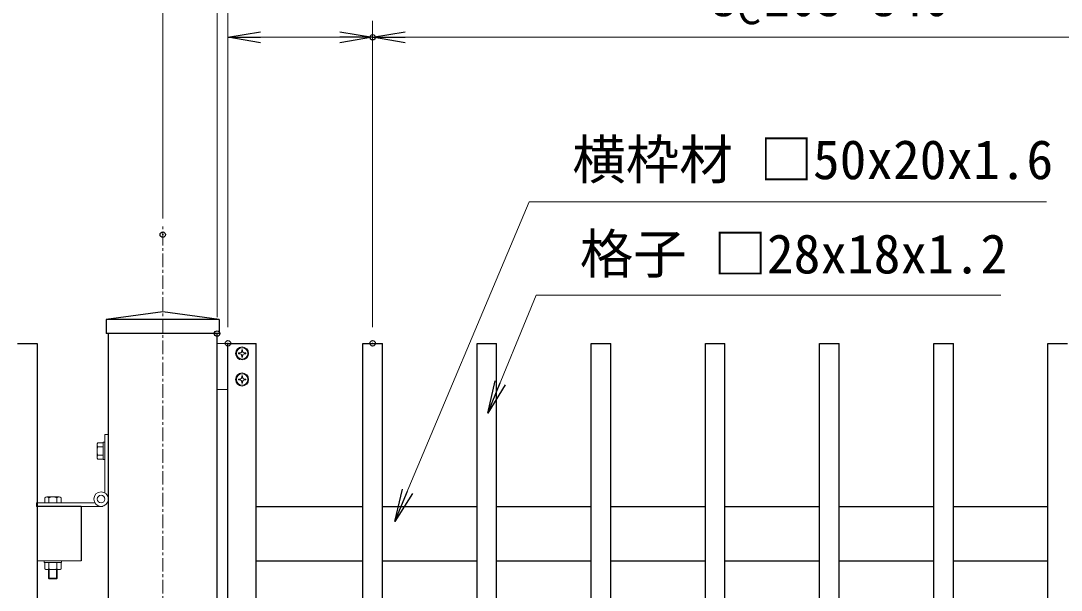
# Model space of a CAD drawing. Units: millimetres, scale not verified. Extents: x -3151 to 3149, y -2225 to 2230.
# Drawn here: x -1352 to -396, y 194 to 718 of the extents above; entities that cross this region are included whole.
import ezdxf
from ezdxf.enums import TextEntityAlignment as Align

# ---------------------------------------------------------------- set-up
doc = ezdxf.new("R2010")
doc.units = ezdxf.units.MM
doc.header["$LTSCALE"] = 10
doc.header["$PDMODE"] = 32
doc.header["$PDSIZE"] = 5
doc.linetypes.add('USER2', pattern=[2, 1.25, -0.25, 0.25, -0.25])
for name, color, linetype, lineweight in [('0-1_D-STR-DIM', 7, 'Continuous', 13), ('0-2_0', 7, 'Continuous', 25), ('0-3_DEFPOINTS', 8, 'Continuous', 25), ('0-4_D-BMK', 2, 'USER2', 13), ('0-5_D-STR1', 1, 'Continuous', 25), ('0-6_D-STR3', 3, 'Continuous', 13), ('0-A_D-STR-TXT', 7, 'Continuous', 13)]:
    doc.layers.add(name, color=color, linetype=linetype, lineweight=lineweight)
doc.styles.add('ＭＳ ゴシック', font='')
doc.styles.get('ＭＳ ゴシック').set_extended_font_data('MS Gothic')

# ---------------------------------------------------------------- blocks, each defined once
blk = doc.blocks.new('_OPEN')
at = {"layer": '0-2_0'}
blk.add_line((0, 0), (-10, 0), dxfattribs=at)
blk.add_lwpolyline([(-10, 1.667), (0, 0), (-10, -1.667)], dxfattribs=at)

msp = doc.modelspace()

# ---------------------------------------------------------------- linework, layer by layer
at = {"layer": '0-1_D-STR-DIM'}
for p, q in [((-1221.74, 536.05), (-1221.74, 897.64)), ((-1171.74, 445.05), (-1171.74, 807.64)), ((-1161.73, 436.05), (-1161.73, 807.64)), ((-1161.73, 436.05), (-1161.73, 807.64)), ((-1161.73, 436.05), (-1161.73, 717.64)), ((-1028.73, 436.05), (-1028.73, 717.64)), ((-1028.73, 436.05), (-1028.73, 717.64)), ((-1131.73, 702.64), (-1058.73, 702.64)), ((-998.73, 702.64), (-218.73, 702.64))]:
    msp.add_line(p, q, dxfattribs=at)
at = {"layer": '0-3_DEFPOINTS'}
for p in [(-1028.73, 702.64), (-1221.74, 521.05), (-1171.74, 430.05), (-1161.73, 421.05), (-1161.73, 421.05), (-1028.73, 421.05)]:
    msp.add_point(p, dxfattribs=at)
at = {"layer": '0-4_D-BMK'}
msp.add_line((-1221.74, -1528.95), (-1221.74, 530.05), dxfattribs=at)
at = {"layer": '0-5_D-STR1'}
for p, q in [((-1169.74, 443.05), (-1221.74, 450.05)), ((-1169.74, 443.05), (-1273.74, 443.05)), ((-1169.74, 443.05), (-1169.74, 430.05)), ((-1355.24, 421.05), (-1337.24, 421.05)), ((-1337.24, 421.05), (-1337.24, -978.95)), ((-1169.74, 430.05), (-1273.74, 430.05)), ((-1271.74, -1478.95), (-1271.74, 430.05)), ((-1171.74, -1478.95), (-1171.74, 430.05)), ((-1161.73, -978.95), (-1161.73, 421.05)), ((-1161.73, 421.05), (-1135.73, 421.05)), ((-1135.73, -309.06), (-1135.73, 421.05)), ((-1037.73, 421.05), (-1019.73, 421.05)), ((-1037.73, -310.52), (-1037.73, 421.05)), ((-1019.73, -310.52), (-1019.73, 421.05)), ((-914.73, -978.95), (-914.73, 421.05)), ((-809.73, -978.95), (-809.73, 421.05)), ((-704.73, -978.95), (-704.73, 421.05)), ((-599.73, -978.95), (-599.73, 421.05)), ((-494.73, -978.95), (-494.73, 421.05)), ((-1296.74, 271.05), (-1337.24, 271.05)), ((-1296.74, 271.05), (-1296.74, 221.05)), ((-1135.73, 271.05), (-1037.73, 271.05)), ((-1019.73, 271.05), (-932.73, 271.05)), ((-914.73, 271.05), (-827.73, 271.05)), ((-809.73, 271.05), (-722.73, 271.05)), ((-704.73, 271.05), (-617.73, 271.05)), ((-599.73, 271.05), (-512.73, 271.05)), ((-494.73, 271.05), (-407.73, 271.05)), ((-1135.73, 221.05), (-1037.73, 221.05)), ((-1019.73, 221.05), (-932.73, 221.05)), ((-914.73, 221.05), (-827.73, 221.05)), ((-809.73, 221.05), (-722.73, 221.05)), ((-704.73, 221.05), (-617.73, 221.05)), ((-599.73, 221.05), (-512.73, 221.05)), ((-494.73, 221.05), (-407.73, 221.05))]:
    msp.add_line(p, q, dxfattribs=at)
for points in [[(-1221.74, 450.05), (-1273.74, 443.05), (-1273.74, 430.05)], [(-932.73, -978.95), (-932.73, 421.05), (-914.73, 421.05)], [(-827.73, -978.95), (-827.73, 421.05), (-809.73, 421.05)], [(-722.73, -978.95), (-722.73, 421.05), (-704.73, 421.05)], [(-617.73, -978.95), (-617.73, 421.05), (-599.73, 421.05)], [(-512.73, -978.95), (-512.73, 421.05), (-494.73, 421.05)], [(-407.73, -978.95), (-407.73, 421.05), (-389.73, 421.05)]]:
    msp.add_lwpolyline(points, dxfattribs=at)
at = {"layer": '0-6_D-STR3'}
for p, q in [((-1161.73, 421.05), (-1171.74, 421.05)), ((-1150.56, 412.19), (-1152.08, 412.17)), ((-1152.08, 412.17), (-1152.08, 411.44)), ((-1150.56, 411.41), (-1152.08, 411.44)), ((-1149.64, 412.67), (-1150.56, 412.19)), ((-1149.64, 410.94), (-1150.56, 411.41)), ((-1149.62, 412.68), (-1149.13, 413.61)), ((-1149.13, 415.15), (-1148.37, 415.15)), ((-1149.1, 415.15), (-1149.13, 413.61)), ((-1148.37, 415.15), (-1148.34, 413.61)), ((-1147.85, 412.68), (-1148.34, 413.61)), ((-1147.83, 412.67), (-1146.91, 412.19)), ((-1147.83, 410.94), (-1146.91, 411.41)), ((-1146.91, 412.19), (-1145.38, 412.17)), ((-1146.91, 411.41), (-1145.38, 411.44)), ((-1145.38, 412.17), (-1145.38, 411.44)), ((-1149.62, 410.92), (-1149.13, 410)), ((-1149.1, 408.45), (-1149.13, 410)), ((-1149.1, 408.45), (-1148.37, 408.45)), ((-1148.37, 408.45), (-1148.34, 410)), ((-1147.85, 410.92), (-1148.34, 410)), ((-1150.56, 387.41), (-1152.08, 387.44)), ((-1149.64, 388.67), (-1150.56, 388.19)), ((-1149.64, 386.94), (-1150.56, 387.41)), ((-1149.62, 388.68), (-1149.13, 389.61)), ((-1149.62, 386.92), (-1149.13, 386)), ((-1149.13, 391.15), (-1148.37, 391.15)), ((-1149.1, 391.15), (-1149.13, 389.61)), ((-1149.1, 384.45), (-1149.13, 386)), ((-1149.1, 384.45), (-1148.37, 384.45)), ((-1148.37, 391.15), (-1148.34, 389.61)), ((-1148.37, 384.45), (-1148.34, 386)), ((-1147.85, 388.68), (-1148.34, 389.61)), ((-1147.85, 386.92), (-1148.34, 386)), ((-1147.83, 388.67), (-1146.91, 388.19)), ((-1147.83, 386.94), (-1146.91, 387.41)), ((-1146.91, 388.19), (-1145.38, 388.17)), ((-1146.91, 387.41), (-1145.38, 387.44)), ((-1145.38, 388.17), (-1145.38, 387.44)), ((-1161.73, 378.55), (-1171.74, 378.55)), ((-1274.94, 337.05), (-1274.94, 283.46)), ((-1274.94, 337.05), (-1271.74, 337.05)), ((-1271.74, 337.15), (-1271.74, 271.05)), ((-1282.04, 328.55), (-1281.46, 329.55)), ((-1282.04, 328.55), (-1282.04, 315.55)), ((-1281.46, 329.55), (-1276.54, 329.55)), ((-1281.46, 325.8), (-1276.54, 325.8)), ((-1281.46, 318.3), (-1276.54, 318.3)), ((-1282.04, 315.55), (-1281.46, 314.55)), ((-1281.46, 314.55), (-1276.54, 314.55)), ((-1274.94, 314.05), (-1276.54, 314.05)), ((-1330.24, 279.05), (-1330.24, 274.25)), ((-1328.46, 279.75), (-1316.93, 279.75)), ((-1326.49, 279.05), (-1326.49, 274.25)), ((-1318.99, 279.05), (-1318.99, 274.25)), ((-1315.24, 279.05), (-1315.24, 274.25)), ((-1337.74, 274.25), (-1284.15, 274.25)), ((-1337.74, 274.25), (-1337.74, 271.05)), ((-1337.74, 271.05), (-1276.74, 271.05)), ((-1337.24, 221.05), (-1296.74, 221.05)), ((-1330.74, 219.45), (-1330.74, 221.05)), ((-1330.74, 221.05), (-1314.74, 221.05)), ((-1314.74, 219.45), (-1314.74, 221.05)), ((-1330.74, 219.45), (-1314.74, 219.45)), ((-1330.24, 219.45), (-1330.24, 213.65)), ((-1328.51, 212.95), (-1316.97, 212.95)), ((-1326.74, 212.95), (-1326.74, 204.95)), ((-1326.49, 219.45), (-1326.49, 213.65)), ((-1326.04, 212.95), (-1326.04, 204.25)), ((-1319.44, 212.95), (-1319.44, 204.25)), ((-1318.99, 219.45), (-1318.99, 213.65)), ((-1318.74, 212.95), (-1318.74, 204.95)), ((-1315.24, 219.45), (-1315.24, 213.65)), ((-1326.04, 204.25), (-1326.74, 204.95)), ((-1326.74, 204.95), (-1318.74, 204.95)), ((-1326.04, 204.25), (-1319.44, 204.25)), ((-1318.74, 204.95), (-1319.44, 204.25))]:
    msp.add_line(p, q, dxfattribs=at)
for points in [[(-1150.56, 388.19), (-1152.08, 388.17), (-1152.08, 387.44)], [(-1274.94, 330.05), (-1276.54, 330.05), (-1276.54, 314.05)]]:
    msp.add_lwpolyline(points, dxfattribs=at)
for centre, radius in [((-1148.73, 411.8), 6), ((-1148.73, 411.8), 5.25), ((-1148.73, 387.8), 6), ((-1148.73, 387.8), 5.25), ((-1278.44, 277.75), 6.7), ((-1278.44, 277.75), 3.5)]:
    msp.add_circle(centre, radius, dxfattribs=at)
for centre, radius, start, end in [((-1278.7, 327.67), 3.34, 145.79454, 214.20546), ((-1269.59, 322.05), 12.45, 162.48215, 197.51785), ((-1278.7, 316.43), 3.34, 145.79454, 214.20546), ((-1328.36, 276.9), 2.85, 48.95661, 131.04339), ((-1322.74, 269.36), 10.39, 68.85295, 111.14705), ((-1317.11, 276.91), 2.84, 48.76361, 131.23639), ((-1328.36, 215.8), 2.85, 228.83491, 273.07981), ((-1328.36, 215.8), 2.85, 228.86505, 311.13495), ((-1322.74, 223.35), 10.39, 248.85295, 291.14705), ((-1317.11, 215.8), 2.85, 228.86505, 311.13495)]:
    msp.add_arc(centre, radius, start, end, dxfattribs=at)
at = {"layer": '0-A_D-STR-TXT'}
for points in [[(-409.21, 551.26), (-884.84, 551.26), (-1007.61, 259.14)], [(-451.05, 465.31), (-878.32, 465.31), (-922.16, 358.75)]]:
    msp.add_lwpolyline(points, dxfattribs=at)

# ---------------------------------------------------------------- block references
at = {"layer": '0-1_D-STR-DIM', "xscale": 3, "yscale": 3, "rotation": 180}
for p in [(-1161.73, 702.64), (-1028.73, 702.64)]:
    msp.add_blockref('_OPEN', p, dxfattribs=at)
at = {"layer": '0-1_D-STR-DIM', "xscale": 3, "yscale": 3}
msp.add_blockref('_OPEN', (-1028.73, 702.64), dxfattribs=at)
at = {"layer": '0-A_D-STR-TXT', "xscale": 3, "yscale": 3}
for p, rotation in [((-922.92, 356.9), 247.64003), ((-1008.38, 257.29), 247.20472)]:
    msp.add_blockref('_OPEN', p, dxfattribs=dict(at, rotation=rotation))

# ---------------------------------------------------------------- texts
at = {"layer": '0-1_D-STR-DIM', "style": 'ＭＳ ゴシック'}
msp.add_text('8@105=840', height=36.07, dxfattribs=at).set_placement((-718.52, 711.22), align=Align.BOTTOM_LEFT)
at = {"layer": '0-A_D-STR-TXT', "style": 'ＭＳ ゴシック'}
for s, p in [('横枠材 □50x20x1.6', (-845.12, 561.27)), ('格子 □28x18x1.2', (-838.23, 474.56))]:
    msp.add_text(s, height=36.07, dxfattribs=at).set_placement(p, align=Align.BOTTOM_LEFT)

doc.saveas('drawing.dxf')
